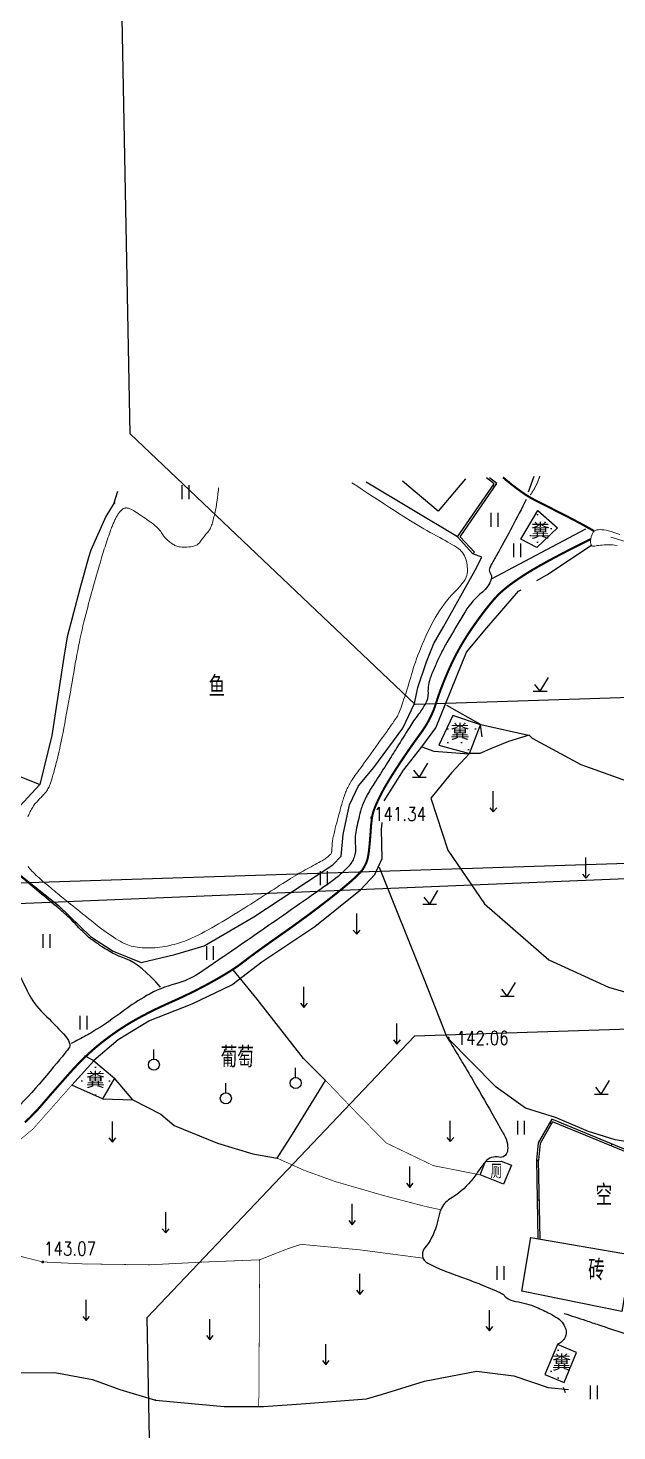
# Model space of a CAD drawing. Extents: x 529262 to 576451, y 2694391 to 2717535.
# Drawn here: x 566432.1 to 566474.7, y 2709356.2 to 2709457.8 of the extents above; entities that cross this region are included whole.
import ezdxf
from ezdxf.enums import TextEntityAlignment as Align
from ezdxf.xclip import XClip

# ---------------------------------------------------------------- set-up
doc = ezdxf.new("R2010")
doc.units = 0
doc.header["$XCLIPFRAME"] = 0
for name, color, linetype in [('DGX', 8, 'Continuous'), ('DLDW', 8, 'Continuous'), ('DMTZ', 8, 'Continuous'), ('GCD', 8, 'Continuous'), ('JMD', 8, 'Continuous'), ('PP-COM', 7, 'Continuous'), ('RD-中线', 40, 'Continuous'), ('RD-红线', 7, 'Continuous'), ('ZBTZ', 8, 'Continuous'), ('ZJ', 7, 'Continuous'), ('污水管径标注_W10-', 202, 'Continuous')]:
    doc.layers.add(name, color=color, linetype=linetype)
doc.layers.add('SXSS', color=5, linetype='Continuous', lineweight=0)
doc.styles.add('HZ', font='rs.shx', dxfattribs={"width": 0.8, "bigfont": 'hztxt.shx'})
doc.styles.add('宋体', font='', dxfattribs={"width": 0.75})
doc.styles.get('宋体').set_extended_font_data('SimSun')
doc.linetypes.add('10421', pattern='A,2,[150,AAA.SHX,S=0.5,R=0,X=0,Y=0.5],1e-11', length=2)
doc.linetypes.add('10422', pattern='A,0.75,[150,AAA.SHX,S=0.5,R=0,X=0,Y=0.5],1.5,[177,AAA.SHX,S=1,R=0,X=0,Y=0.4],0.75', length=3)
doc.linetypes.add('1161', pattern='A,0,[149,AAA.SHX,S=0.15,R=0,X=0,Y=0],-1.6', length=1.6)
pattern_1 = [(0, (114.99765, 2.56804), (0.5, 0.5), [0, -1]), (0, (115.49765, 3.06804), (0.5, 0.5), [0, -1])]

# ---------------------------------------------------------------- blocks, each defined once
blk = doc.blocks.new('A$C19FD0107')
at = {"layer": 'RD-中线', "color": 8, "linetype": 'Continuous'}
blk.add_lwpolyline([(-3086.58, 14893.65), (-3108.23, 14899.63, 0.000046), (-3108.32, 14899.66), (-3236.52, 14935.1, 0.007364), (-3240.8, 14936.21), (-3481.53, 14995.18, 0.065736), (-3741.79, 15023.65), (-4056.29, 15016.62, -0.003768), (-4058.1, 15016.6), (-4121.61, 15016.13, 0.002785), (-4122.95, 15016.12), (-4376.62, 15011.45), (-4572.92, 15005.07)], format="xyb", dxfattribs=at)
at = {"layer": 'RD-中线', "color": 8, "linetype": 'Continuous', "flags": 128}
for points in [[(-4490.73, 14139.44, 0), (-4490.29, 14139.42)], [(-3818.25, 14086.17, 0), (-3817.74, 14086.17)]]:
    blk.add_lwpolyline(points, format="xyb", dxfattribs=at)
at = {"layer": 'RD-红线', "color": 8, "linetype": 'Continuous', "flags": 128}
for points in [[(-4558.49, 15037.82), (-4562.29, 15234.74)], [(-4139.4, 15027.82), (-4139.83, 15027.81), (-4344.8, 15024.04), (-4408.5, 15022.42), (-4537.85, 15018.22)], [(-4408.71, 14998.4), (-4537.91, 14994.2)], [(-4554.55, 14833.18), (-4557.26, 14973.83)]]:
    blk.add_lwpolyline(points, dxfattribs=at)
at = {"layer": 'RD-红线', "color": 8}
for points in [[(-4558.49, 15037.82), (-4537.85, 15018.22, 0.418084)], [(-4537.91, 14994.2), (-4557.26, 14973.83, 0.410353)]]:
    blk.add_lwpolyline(points, format="xyb", dxfattribs=at)
blk = doc.blocks.new('gc123')
at = {"color": 8}
for p, q in [((-1, 0), (1, 0)), ((0, 0), (-0.8, 1)), ((0, 0), (1.2, 2))]:
    blk.add_line(p, q, dxfattribs=at)
blk = doc.blocks.new('gc121')
at = {"color": 8}
for p, q in [((-0.5, -1), (-0.5, 1)), ((0.5, -1), (0.5, 1))]:
    blk.add_line(p, q, dxfattribs=at)
blk = doc.blocks.new('gc120')
at = {"color": 8}
for p, q in [((0, 0), (0, 3)), ((-0.5, 0.6), (0, 0)), ((0, 0), (0.5, 0.6))]:
    blk.add_line(p, q, dxfattribs=at)
blk = doc.blocks.new('gc125')
at = {"color": 8}
blk.add_line((0, 0.8), (0, 2.2), dxfattribs=at)
blk.add_circle((0, 0), 0.8, dxfattribs=at)
blk = doc.blocks.new('GC0000')
at = {"linetype": 'Continuous'}
blk.add_point((0, 0), dxfattribs=at)
blk = doc.blocks.new('gc086')
at = {"color": 8}
for p, q in [((0, 0), (7, 0)), ((7, 0), (6.18, 0.57)), ((7, 0), (6.18, -0.57))]:
    blk.add_line(p, q, dxfattribs=at)
blk = doc.blocks.new('GC200')
at = {"linetype": 'Continuous', "const_width": 0.2, "flags": 128}
blk.add_lwpolyline([(-0.1, 0, 1), (0.1, 0, 1)], format="xyb", close=True, dxfattribs=at)

msp = doc.modelspace()

# ---------------------------------------------------------------- hatches: boundary and pattern name
at = {"layer": 'DLDW', "linetype": 'Continuous'}
h = msp.add_hatch(dxfattribs=at)
h.set_pattern_fill('1061', color=252, scale=0.5, style=0)
h.set_pattern_definition(pattern_1)
h.paths.add_polyline_path([(566469.027, 2709422.874), (566470.44, 2709421.615), (566468.948, 2709420.195), (566467.791, 2709420.796)])
h = msp.add_hatch(dxfattribs=at)
h.set_pattern_fill('1061', color=252, scale=0.5, style=0)
h.set_pattern_definition(pattern_1)
h.paths.add_polyline_path([(566461.848, 2709405.89), (566464.067, 2709405.272), (566464.873, 2709407.343), (566462.874, 2709408.039)])
h = msp.add_hatch(dxfattribs=at)
h.set_pattern_fill('1061', color=252, scale=0.5, style=0)
h.set_pattern_definition(pattern_1)
h.paths.add_polyline_path([(566435.269, 2709381.262), (566436.88, 2709383.024), (566438.357, 2709381.781), (566437.502, 2709380.268)])
h = msp.add_hatch(dxfattribs=at)
h.set_pattern_fill('1061', color=252, scale=0.5, style=0)
h.set_pattern_definition(pattern_1)
h.paths.add_polyline_path([(566471.831, 2709361.916), (566470.438, 2709362.49), (566469.537, 2709360.311), (566470.929, 2709359.735)])

# ---------------------------------------------------------------- linework, layer by layer
at = {"layer": 'DGX', "color": 252, "linetype": 'Continuous', "const_width": 0.075, "elevation": 142}
msp.add_lwpolyline([(566468.477, 2709423.982), (566468.766, 2709424.433), (566468.995, 2709424.89), (566469.164, 2709425.353), (566469.167, 2709425.366)], dxfattribs=at)
at = {"layer": 'DGX', "color": 252, "linetype": 'Continuous', "const_width": 0.075, "flags": 128}
msp.add_lwpolyline([(566438.356, 2709423.47), (566438.373, 2709423.454), (566438.386, 2709423.44), (566438.395, 2709423.429), (566438.4, 2709423.42), (566438.402, 2709423.414), (566438.399, 2709423.41), (566438.393, 2709423.409), (566438.383, 2709423.411)], dxfattribs=at)
at = {"layer": 'DLDW', "color": 252, "linetype": 'Continuous', "flags": 128}
for points, elevation in [([(566469.027, 2709422.874), (566470.44, 2709421.615), (566468.948, 2709420.195), (566467.791, 2709420.796)], 141.719), ([(566461.848, 2709405.89), (566464.067, 2709405.272), (566464.873, 2709407.343), (566462.874, 2709408.039)], 141.773), ([(566435.269, 2709381.262), (566436.88, 2709383.024), (566438.357, 2709381.781), (566437.502, 2709380.268)], 142.664), ([(566466.545, 2709374.097), (566464.852, 2709374.77), (566465.228, 2709375.727), (566466.375, 2709375.753), (566467.109, 2709375.461)], 142.265), ([(566471.831, 2709361.916), (566470.438, 2709362.49), (566469.537, 2709360.311), (566470.929, 2709359.735)], 143.05)]:
    msp.add_lwpolyline(points, close=True, dxfattribs=dict(at, elevation=elevation))
at = {"layer": 'DMTZ', "linetype": '10422', "elevation": -854.019, "flags": 128}
msp.add_lwpolyline([(566463.197, 2709420.961), (566456.587, 2709424.91)], dxfattribs=at)
at = {"layer": 'DMTZ', "linetype": '10421', "flags": 128}
for points in [[(566438.344, 2709423.436), (566437.748, 2709422.439), (566436.651, 2709419.996), (566436.478, 2709419.466), (566435.856, 2709417.188), (566434.936, 2709413.72), (566434.694, 2709412.247), (566433.835, 2709406.578), (566432.958, 2709403.024), (566431.227, 2709401.142), (566430.999, 2709399.672), (566430.867, 2709397.033)], [(566472.463, 2709421.526), (566465.642, 2709417.894)], [(566422.787, 2709413.745), (566422.846, 2709413.337), (566422.924, 2709412.896), (566423.019, 2709412.422), (566423.132, 2709411.915), (566423.263, 2709411.376), (566423.411, 2709410.804), (566423.577, 2709410.199), (566423.76, 2709409.561), (566423.943, 2709408.943), (566424.105, 2709408.398), (566424.247, 2709407.925), (566424.369, 2709407.524), (566424.471, 2709407.196), (566424.553, 2709406.941), (566424.615, 2709406.758), (566424.657, 2709406.647), (566424.694, 2709406.575), (566424.739, 2709406.507), (566424.793, 2709406.444), (566424.856, 2709406.385), (566424.928, 2709406.33), (566425.009, 2709406.28), (566425.099, 2709406.234), (566425.198, 2709406.192), (566425.409, 2709406.108), (566425.838, 2709405.935), (566426.483, 2709405.673), (566427.344, 2709405.322), (566428.423, 2709404.881), (566429.718, 2709404.351), (566431.229, 2709403.732), (566432.958, 2709403.024)], [(566441.701, 2709388.363), (566441.349, 2709388.749), (566441.008, 2709389.098), (566440.678, 2709389.409), (566440.36, 2709389.682), (566440.052, 2709389.919), (566439.756, 2709390.118), (566439.471, 2709390.279), (566439.197, 2709390.403), (566438.936, 2709390.508), (566438.687, 2709390.615), (566438.452, 2709390.723), (566438.23, 2709390.832), (566438.021, 2709390.942), (566437.825, 2709391.053), (566437.643, 2709391.165), (566437.473, 2709391.279), (566437.317, 2709391.388), (566437.175, 2709391.488), (566437.046, 2709391.578), (566436.93, 2709391.659), (566436.829, 2709391.731), (566436.74, 2709391.793), (566436.665, 2709391.846), (566436.604, 2709391.89), (566436.544, 2709391.936), (566436.472, 2709391.997), (566436.388, 2709392.072), (566436.293, 2709392.162), (566436.186, 2709392.266), (566436.067, 2709392.385), (566435.937, 2709392.519), (566435.794, 2709392.667), (566435.649, 2709392.819), (566435.509, 2709392.963), (566435.375, 2709393.099), (566435.246, 2709393.227), (566435.122, 2709393.348), (566435.003, 2709393.461), (566434.89, 2709393.566), (566434.782, 2709393.663), (566434.672, 2709393.76), (566434.553, 2709393.864), (566434.423, 2709393.976), (566434.284, 2709394.095), (566434.135, 2709394.221), (566433.977, 2709394.354), (566433.808, 2709394.495), (566433.63, 2709394.643), (566433.449, 2709394.794), (566433.27, 2709394.942), (566433.094, 2709395.089), (566432.922, 2709395.234), (566432.752, 2709395.377), (566432.585, 2709395.518), (566432.421, 2709395.657), (566432.26, 2709395.794), (566432.104, 2709395.926), (566431.957, 2709396.05), (566431.818, 2709396.165), (566431.688, 2709396.272), (566431.565, 2709396.371), (566431.451, 2709396.462), (566431.345, 2709396.544), (566431.248, 2709396.618), (566431.16, 2709396.68), (566431.083, 2709396.726), (566431.017, 2709396.755), (566430.962, 2709396.768), (566430.918, 2709396.764), (566430.885, 2709396.744), (566430.863, 2709396.708), (566430.852, 2709396.655), (566430.843, 2709396.584), (566430.826, 2709396.493), (566430.801, 2709396.381), (566430.768, 2709396.25), (566430.727, 2709396.098), (566430.678, 2709395.925), (566430.621, 2709395.733), (566430.557, 2709395.52), (566430.489, 2709395.297), (566430.423, 2709395.074), (566430.359, 2709394.852), (566430.296, 2709394.63), (566430.235, 2709394.408), (566430.176, 2709394.187), (566430.118, 2709393.966), (566430.063, 2709393.745), (566430.015, 2709393.528), (566429.983, 2709393.318), (566429.966, 2709393.115), (566429.963, 2709392.919), (566429.976, 2709392.73), (566430.004, 2709392.548), (566430.046, 2709392.372), (566430.104, 2709392.204), (566430.176, 2709392.027), (566430.263, 2709391.824), (566430.364, 2709391.595), (566430.479, 2709391.342), (566430.608, 2709391.062), (566430.752, 2709390.758), (566430.91, 2709390.428), (566431.082, 2709390.072), (566431.255, 2709389.716), (566431.417, 2709389.385), (566431.567, 2709389.078), (566431.705, 2709388.795), (566431.831, 2709388.537), (566431.945, 2709388.303), (566432.047, 2709388.094), (566432.137, 2709387.91), (566432.229, 2709387.736), (566432.334, 2709387.559), (566432.452, 2709387.38), (566432.585, 2709387.198), (566432.731, 2709387.013), (566432.89, 2709386.825), (566433.064, 2709386.634), (566433.251, 2709386.441), (566433.442, 2709386.247), (566433.63, 2709386.057), (566433.814, 2709385.869), (566433.995, 2709385.684), (566434.171, 2709385.501), (566434.343, 2709385.322), (566434.511, 2709385.145), (566434.676, 2709384.971), (566434.824, 2709384.803), (566434.943, 2709384.646), (566435.033, 2709384.498), (566435.093, 2709384.361), (566435.125, 2709384.234), (566435.127, 2709384.117), (566435.101, 2709384.01), (566435.045, 2709383.913), (566434.962, 2709383.807), (566434.856, 2709383.674), (566434.725, 2709383.511), (566434.571, 2709383.321), (566434.392, 2709383.102), (566434.19, 2709382.856), (566433.963, 2709382.581), (566433.712, 2709382.278), (566433.448, 2709381.962), (566433.183, 2709381.652), (566432.917, 2709381.345), (566432.648, 2709381.042), (566432.379, 2709380.744), (566432.107, 2709380.45), (566431.835, 2709380.16), (566431.56, 2709379.875), (566431.265, 2709379.578), (566430.93, 2709379.256), (566430.554, 2709378.907), (566430.138, 2709378.533), (566429.682, 2709378.133), (566429.187, 2709377.706), (566428.65, 2709377.254), (566428.074, 2709376.776), (566427.47, 2709376.287), (566426.849, 2709375.803), (566426.213, 2709375.325), (566425.561, 2709374.851), (566424.893, 2709374.383), (566424.209, 2709373.92), (566423.509, 2709373.462), (566422.793, 2709373.009)], [(566430.766, 2709360.433), (566434.048, 2709360.456), (566436.782, 2709359.96), (566438.75, 2709359.227), (566441.348, 2709358.459), (566446.307, 2709357.997), (566449.151, 2709357.999), (566452.221, 2709358.218), (566456.603, 2709358.555), (566457.762, 2709358.886), (566460.81, 2709359.824), (566464.579, 2709360.57), (566467.277, 2709360.214), (566469.761, 2709359.372), (566471.247, 2709359.239)]]:
    msp.add_lwpolyline(points, dxfattribs=at)
msp.add_lwpolyline([(566468.186, 2709423.677, -0.004001), (566467.153, 2709421.686, -0.0044467), (566466.194, 2709419.911, -0.0030682), (566465.714, 2709419.055, 0.0086665), (566465.548, 2709418.75, 0.2784119), (566465.572, 2709418.355, -0.2310665), (566465.642, 2709417.894, -0.1477374), (566465.011, 2709416.968, 0.0859424), (566463.76, 2709415.539, 0.0057513), (566462.438, 2709413.315, 0.0159067), (566461.995, 2709412.491, 0.0117299), (566461.625, 2709411.701, 0.0108292), (566461.263, 2709410.828, 0.1030627), (566461.069, 2709409.662, -0.1447636), (566460.86, 2709408.838, -0.0282827), (566460.36, 2709408.094, 0.0224722), (566459.72, 2709407.166, 0.0006251), (566458.816, 2709405.714, -0.0008323), (566458.136, 2709404.624, -0.0031775), (566457.313, 2709403.328, 0.0046421), (566456.752, 2709402.44, 0.0294748), (566456.593, 2709402.144, 0.0137998), (566456.309, 2709401.488, 0.0328904), (566456.181, 2709401.094, 0.0096052), (566455.859, 2709399.717, 0.0830071), (566455.808, 2709398.586, -0.1162499), (566455.718, 2709397.778, -0.1017425), (566455.293, 2709397.076, -0.0512166), (566454.077, 2709396.008, -0.0015752), (566452.598, 2709394.963, -0.0010333), (566450.337, 2709393.382, -0.0015261), (566446.023, 2709390.4, -0.0042686), (566444.469, 2709389.352, -0.0826898), (566442.796, 2709388.606, 0.0665357), (566440.693, 2709387.747, 0.0305931), (566439.053, 2709386.669, -0.0215747), (566436.757, 2709385.099, -0.0171418), (566436.326, 2709384.851, -0.0069385), (566435.235, 2709384.291)], format="xyb", dxfattribs=at)
at = {"layer": 'DMTZ', "linetype": '10421', "elevation": 142.492}
for points in [[(566468.945, 2709417.795), (566469.666, 2709418.217), (566472.909, 2709420.351)], [(566457.891, 2709401.845), (566457.891, 2709401.845), (566459.296, 2709404.059), (566460.625, 2709405.752), (566461.624, 2709407.125), (566463.864, 2709412.621), (566465.332, 2709414.37), (566467.633, 2709417.029), (566467.805, 2709417.129)], [(566436.88, 2709383.074), (566438.628, 2709384.565), (566440.846, 2709385.917), (566443.996, 2709387.158), (566446.862, 2709388.534), (566449.032, 2709390.194), (566452.884, 2709392.746), (566456.184, 2709395.4), (566457.229, 2709396.517), (566457.745, 2709397.68), (566457.693, 2709399.778), (566457.741, 2709400.283)]]:
    msp.add_lwpolyline(points, dxfattribs=at)
at = {"layer": 'DMTZ', "linetype": '10422', "flags": 128}
msp.add_lwpolyline([(566430.867, 2709397.033), (566434.316, 2709394.269), (566436.619, 2709392.029), (566438.27, 2709390.975), (566440.309, 2709390.136), (566442.742, 2709390.732), (566444.869, 2709391.355), (566448.447, 2709393.461), (566454.172, 2709397.225), (566454.78, 2709397.837), (566454.937, 2709399.423), (566455.373, 2709401.572), (566456.04, 2709402.929), (566457.156, 2709404.256), (566459.253, 2709407.122), (566460.088, 2709408.905), (566460.323, 2709410.059), (566460.958, 2709411.918), (566461.493, 2709413.251), (566462.179, 2709414.441), (566464.487, 2709418.553), (566464.965, 2709419.482), (566464.323, 2709419.744)], dxfattribs=at)
msp.add_lwpolyline([(566470.924, 2709364.739, -0.0008306), (566472.495, 2709364.225, -0.001379), (566473.439, 2709363.911, -0.0000683), (566475.256, 2709363.301, -0.0026668), (566475.302, 2709363.285, -0.0164105), (566475.365, 2709363.261, 0.0027762), (566475.729, 2709363.109, 0.0321217), (566476.802, 2709362.748, 0.0273848), (566478.102, 2709362.476)], format="xyb", dxfattribs=at)
at = {"layer": 'JMD', "linetype": 'Continuous'}
for p, q in [((566465.881, 2709424.572), (566465.757, 2709424.658)), ((566464.433, 2709419.846), (566464.323, 2709419.744)), ((566469.886, 2709378.561), (566470.015, 2709378.486)), ((566474.385, 2709377.007), (566474.328, 2709376.869)), ((566468.931, 2709375.843), (566469.081, 2709375.83)), ((566468.981, 2709372.973), (566469.131, 2709372.975))]:
    msp.add_line(p, q, dxfattribs=at)
at = {"layer": 'JMD', "linetype": 'Continuous', "flags": 128}
for points in [[(566463.791, 2709425.171), (566461.796, 2709422.816), (566459.213, 2709425.005)], [(566469.182, 2709370.12), (566469.081, 2709375.83)]]:
    msp.add_lwpolyline(points, dxfattribs=at)
for points, elevation in [([(566464.323, 2709419.744), (566463.197, 2709420.961), (566465.851, 2709424.793), (566465.299, 2709425.226)], -854.019), ([(566492.333, 2709373.063), (566492.58, 2709374.285), (566478.176, 2709376.061), (566475.311, 2709376.463), (566470.092, 2709378.619), (566469.186, 2709377.049), (566469.081, 2709375.83)], 144.081)]:
    msp.add_lwpolyline(points, dxfattribs=dict(at, elevation=elevation))
at = {"layer": 'JMD', "flags": 128}
for points, elevation in [([(566464.433, 2709419.846), (566463.389, 2709420.974), (566466.055, 2709424.824), (566465.532, 2709425.234)], -854.019), ([(566492.48, 2709373.033), (566492.759, 2709374.414), (566478.195, 2709376.21), (566475.35, 2709376.609), (566470.028, 2709378.808), (566469.04, 2709377.095), (566468.931, 2709375.843)], 144.081)]:
    msp.add_lwpolyline(points, dxfattribs=dict(at, elevation=elevation))
msp.add_lwpolyline([(566468.931, 2709375.843), (566469.031, 2709370.146)], dxfattribs=at)
at = {"layer": 'JMD', "linetype": 'Continuous', "flags": 128}
msp.add_lwpolyline([(566475.114, 2709364.887), (566467.859, 2709366.359), (566468.518, 2709370.233), (566475.813, 2709368.991)], close=True, dxfattribs=at)
at = {"layer": 'SXSS', "color": 8, "linetype": 'Continuous', "const_width": 0.15, "flags": 128}
for points in [[(566473.087, 2709421.385), (566472.861, 2709421.515), (566472.625, 2709421.648), (566472.378, 2709421.785), (566472.121, 2709421.925), (566471.852, 2709422.069), (566471.573, 2709422.216), (566471.283, 2709422.367), (566470.982, 2709422.521), (566470.679, 2709422.676), (566470.382, 2709422.827), (566470.091, 2709422.975), (566469.806, 2709423.12), (566469.528, 2709423.261), (566469.256, 2709423.399), (566468.99, 2709423.535), (566468.73, 2709423.666), (566468.462, 2709423.813), (566468.169, 2709423.993), (566467.853, 2709424.207), (566467.513, 2709424.454), (566467.148, 2709424.734), (566466.76, 2709425.048), (566466.497, 2709425.269)], [(566472.839, 2709420.79), (566472.096, 2709420.422), (566471.403, 2709420.072), (566470.76, 2709419.741), (566470.168, 2709419.429), (566469.626, 2709419.136), (566469.135, 2709418.861), (566468.694, 2709418.606), (566468.303, 2709418.369), (566467.949, 2709418.145), (566467.62, 2709417.927), (566467.315, 2709417.717), (566467.035, 2709417.513), (566466.779, 2709417.316), (566466.547, 2709417.126), (566466.339, 2709416.943), (566466.156, 2709416.767), (566465.979, 2709416.581), (566465.791, 2709416.37), (566465.59, 2709416.134), (566465.378, 2709415.872), (566465.154, 2709415.584), (566464.918, 2709415.272), (566464.671, 2709414.933), (566464.411, 2709414.57), (566464.152, 2709414.194), (566463.905, 2709413.819), (566463.671, 2709413.445), (566463.448, 2709413.071), (566463.239, 2709412.699), (566463.041, 2709412.327), (566462.856, 2709411.956), (566462.683, 2709411.586), (566462.521, 2709411.222), (566462.369, 2709410.867), (566462.226, 2709410.521), (566462.093, 2709410.185), (566461.97, 2709409.859), (566461.856, 2709409.543), (566461.752, 2709409.236), (566461.657, 2709408.939), (566461.56, 2709408.648), (566461.45, 2709408.36), (566461.327, 2709408.076), (566461.19, 2709407.795), (566461.04, 2709407.517), (566460.876, 2709407.242), (566460.699, 2709406.971), (566460.509, 2709406.703), (566460.311, 2709406.432), (566460.11, 2709406.154), (566459.907, 2709405.867), (566459.701, 2709405.572), (566459.493, 2709405.269), (566459.283, 2709404.958), (566459.07, 2709404.639), (566458.855, 2709404.312), (566458.646, 2709403.99), (566458.452, 2709403.684), (566458.274, 2709403.397), (566458.111, 2709403.126), (566457.963, 2709402.873), (566457.83, 2709402.638), (566457.712, 2709402.419), (566457.609, 2709402.218), (566457.519, 2709402.032), (566457.436, 2709401.857), (566457.361, 2709401.692), (566457.293, 2709401.54), (566457.234, 2709401.398), (566457.183, 2709401.268), (566457.14, 2709401.149), (566457.105, 2709401.041), (566457.075, 2709400.931), (566457.046, 2709400.804), (566457.02, 2709400.662), (566456.996, 2709400.503), (566456.974, 2709400.328), (566456.954, 2709400.137), (566456.936, 2709399.93), (566456.92, 2709399.707), (566456.904, 2709399.479), (566456.888, 2709399.258), (566456.871, 2709399.042), (566456.852, 2709398.833), (566456.833, 2709398.63), (566456.813, 2709398.433), (566456.792, 2709398.243), (566456.769, 2709398.059), (566456.742, 2709397.881), (566456.706, 2709397.71), (566456.66, 2709397.546), (566456.605, 2709397.388), (566456.54, 2709397.236), (566456.466, 2709397.092), (566456.383, 2709396.953), (566456.291, 2709396.822), (566456.173, 2709396.68), (566456.014, 2709396.513), (566455.814, 2709396.319), (566455.572, 2709396.098), (566455.289, 2709395.852), (566454.964, 2709395.58), (566454.598, 2709395.281), (566454.19, 2709394.956), (566453.758, 2709394.617), (566453.316, 2709394.276), (566452.865, 2709393.934), (566452.406, 2709393.59), (566451.937, 2709393.245), (566451.459, 2709392.898), (566450.972, 2709392.549), (566450.476, 2709392.199), (566449.995, 2709391.861), (566449.553, 2709391.547), (566449.15, 2709391.259), (566448.786, 2709390.997), (566448.46, 2709390.76), (566448.174, 2709390.547), (566447.926, 2709390.361), (566447.717, 2709390.199), (566447.517, 2709390.047), (566447.296, 2709389.888), (566447.054, 2709389.723), (566446.79, 2709389.552), (566446.505, 2709389.374), (566446.199, 2709389.189), (566445.872, 2709388.998), (566445.523, 2709388.801), (566445.162, 2709388.602), (566444.797, 2709388.406), (566444.427, 2709388.214), (566444.054, 2709388.025), (566443.676, 2709387.84), (566443.295, 2709387.658), (566442.909, 2709387.479), (566442.519, 2709387.304), (566442.133, 2709387.131), (566441.758, 2709386.958), (566441.395, 2709386.785), (566441.044, 2709386.613), (566440.704, 2709386.44), (566440.376, 2709386.268), (566440.059, 2709386.097), (566439.754, 2709385.925), (566439.455, 2709385.75), (566439.157, 2709385.567), (566438.861, 2709385.377), (566438.565, 2709385.179), (566438.27, 2709384.974), (566437.976, 2709384.761), (566437.684, 2709384.541), (566437.392, 2709384.313), (566437.101, 2709384.075), (566436.811, 2709383.827), (566436.521, 2709383.566), (566436.232, 2709383.295), (566435.943, 2709383.012), (566435.655, 2709382.718), (566435.368, 2709382.412), (566435.081, 2709382.095), (566434.799, 2709381.776), (566434.524, 2709381.466), (566434.257, 2709381.163), (566433.998, 2709380.868), (566433.747, 2709380.581), (566433.504, 2709380.302), (566433.269, 2709380.03), (566433.042, 2709379.767), (566432.802, 2709379.497), (566432.528, 2709379.207), (566432.22, 2709378.896), (566431.878, 2709378.565)]]:
    msp.add_lwpolyline(points, dxfattribs=at)
at = {"layer": 'SXSS', "color": 8, "linetype": 'Continuous', "flags": 128}
for points in [[(566445.908, 2709424.523), (566445.89, 2709424.358), (566445.855, 2709424.045), (566445.82, 2709423.761), (566445.786, 2709423.505), (566445.753, 2709423.278), (566445.721, 2709423.079), (566445.69, 2709422.908), (566445.66, 2709422.766), (566445.63, 2709422.641), (566445.601, 2709422.52), (566445.572, 2709422.403), (566445.543, 2709422.291), (566445.515, 2709422.184), (566445.487, 2709422.081), (566445.46, 2709421.983), (566445.433, 2709421.89), (566445.403, 2709421.799), (566445.369, 2709421.711), (566445.33, 2709421.625), (566445.285, 2709421.541), (566445.236, 2709421.459), (566445.181, 2709421.38), (566445.122, 2709421.302), (566445.057, 2709421.226), (566444.991, 2709421.151), (566444.926, 2709421.075), (566444.863, 2709420.998), (566444.802, 2709420.92), (566444.742, 2709420.841), (566444.683, 2709420.761), (566444.626, 2709420.68), (566444.571, 2709420.598), (566444.511, 2709420.52), (566444.438, 2709420.451), (566444.354, 2709420.391), (566444.257, 2709420.341), (566444.149, 2709420.3), (566444.028, 2709420.268), (566443.896, 2709420.245), (566443.752, 2709420.231), (566443.606, 2709420.224), (566443.472, 2709420.221), (566443.348, 2709420.222), (566443.234, 2709420.226), (566443.131, 2709420.235), (566443.038, 2709420.247), (566442.956, 2709420.263), (566442.885, 2709420.283), (566442.818, 2709420.308), (566442.748, 2709420.339), (566442.677, 2709420.377), (566442.604, 2709420.42), (566442.529, 2709420.469), (566442.452, 2709420.524), (566442.372, 2709420.585), (566442.291, 2709420.652), (566442.211, 2709420.723), (566442.135, 2709420.795), (566442.064, 2709420.869), (566441.997, 2709420.944), (566441.935, 2709421.021), (566441.877, 2709421.099), (566441.823, 2709421.178), (566441.774, 2709421.259), (566441.722, 2709421.341), (566441.66, 2709421.424), (566441.589, 2709421.509), (566441.508, 2709421.594), (566441.417, 2709421.681), (566441.317, 2709421.769), (566441.207, 2709421.859), (566441.087, 2709421.949), (566440.962, 2709422.04), (566440.837, 2709422.13), (566440.711, 2709422.219), (566440.585, 2709422.307), (566440.458, 2709422.395), (566440.33, 2709422.481), (566440.202, 2709422.567), (566440.074, 2709422.652), (566439.95, 2709422.732), (566439.836, 2709422.803), (566439.733, 2709422.865), (566439.64, 2709422.917), (566439.558, 2709422.961), (566439.485, 2709422.994), (566439.423, 2709423.019), (566439.372, 2709423.035), (566439.326, 2709423.044), (566439.281, 2709423.05), (566439.239, 2709423.053), (566439.197, 2709423.052), (566439.158, 2709423.049), (566439.12, 2709423.042), (566439.083, 2709423.033), (566439.048, 2709423.02), (566439.014, 2709423.003), (566438.978, 2709422.982), (566438.943, 2709422.958), (566438.906, 2709422.929), (566438.869, 2709422.895), (566438.831, 2709422.858), (566438.793, 2709422.817), (566438.754, 2709422.771), (566438.715, 2709422.722), (566438.677, 2709422.671), (566438.639, 2709422.618), (566438.603, 2709422.563), (566438.567, 2709422.506), (566438.532, 2709422.447), (566438.498, 2709422.385), (566438.465, 2709422.322), (566438.432, 2709422.257), (566438.401, 2709422.192), (566438.369, 2709422.127), (566438.339, 2709422.061), (566438.309, 2709421.995), (566438.28, 2709421.929), (566438.252, 2709421.863), (566438.224, 2709421.796), (566438.195, 2709421.723), (566438.162, 2709421.639), (566438.126, 2709421.543), (566438.087, 2709421.435), (566438.044, 2709421.316), (566437.998, 2709421.186), (566437.948, 2709421.043), (566437.895, 2709420.89), (566437.841, 2709420.73), (566437.787, 2709420.57), (566437.734, 2709420.41), (566437.682, 2709420.25), (566437.63, 2709420.089), (566437.579, 2709419.928), (566437.529, 2709419.767), (566437.479, 2709419.606), (566437.429, 2709419.439), (566437.375, 2709419.26), (566437.319, 2709419.068), (566437.26, 2709418.865), (566437.198, 2709418.65), (566437.133, 2709418.422), (566437.065, 2709418.183), (566436.994, 2709417.932), (566436.922, 2709417.675), (566436.851, 2709417.417), (566436.779, 2709417.16), (566436.708, 2709416.902), (566436.637, 2709416.645), (566436.567, 2709416.387), (566436.496, 2709416.129), (566436.427, 2709415.872), (566436.357, 2709415.611), (566436.288, 2709415.346), (566436.22, 2709415.077), (566436.153, 2709414.802), (566436.086, 2709414.523), (566436.02, 2709414.239), (566435.955, 2709413.95), (566435.89, 2709413.657), (566435.826, 2709413.358), (566435.763, 2709413.055), (566435.702, 2709412.746), (566435.642, 2709412.433), (566435.583, 2709412.115), (566435.526, 2709411.791), (566435.47, 2709411.462), (566435.415, 2709411.129), (566435.359, 2709410.789), (566435.301, 2709410.441), (566435.241, 2709410.085), (566435.178, 2709409.721), (566435.113, 2709409.349), (566435.045, 2709408.969), (566434.975, 2709408.582), (566434.903, 2709408.186), (566434.831, 2709407.8), (566434.763, 2709407.44), (566434.7, 2709407.107), (566434.641, 2709406.8), (566434.586, 2709406.52), (566434.535, 2709406.266), (566434.488, 2709406.04), (566434.445, 2709405.839), (566434.403, 2709405.649), (566434.358, 2709405.452), (566434.31, 2709405.249), (566434.259, 2709405.04), (566434.206, 2709404.823), (566434.149, 2709404.601), (566434.09, 2709404.372), (566434.028, 2709404.137), (566433.966, 2709403.908), (566433.908, 2709403.7), (566433.853, 2709403.512), (566433.802, 2709403.344), (566433.754, 2709403.196), (566433.709, 2709403.069), (566433.668, 2709402.962), (566433.63, 2709402.875), (566433.592, 2709402.799), (566433.551, 2709402.724), (566433.507, 2709402.65), (566433.459, 2709402.578), (566433.408, 2709402.507), (566433.355, 2709402.437), (566433.298, 2709402.368), (566433.237, 2709402.301), (566433.176, 2709402.234), (566433.113, 2709402.167), (566433.051, 2709402.1), (566432.988, 2709402.033), (566432.925, 2709401.965), (566432.861, 2709401.898), (566432.798, 2709401.831), (566432.733, 2709401.763), (566432.671, 2709401.695), (566432.61, 2709401.625), (566432.553, 2709401.552), (566432.498, 2709401.478), (566432.446, 2709401.402), (566432.397, 2709401.324), (566432.351, 2709401.244), (566432.307, 2709401.162), (566432.266, 2709401.08), (566432.227, 2709400.999), (566432.191, 2709400.919), (566432.158, 2709400.841), (566432.128, 2709400.765), (566432.1, 2709400.689)], [(566432.106, 2709397.093), (566432.163, 2709397.018), (566432.228, 2709396.938), (566432.301, 2709396.854), (566432.382, 2709396.766), (566432.471, 2709396.674), (566432.567, 2709396.578), (566432.672, 2709396.478), (566432.783, 2709396.373), (566432.903, 2709396.265), (566433.03, 2709396.152), (566433.165, 2709396.035), (566433.308, 2709395.915), (566433.458, 2709395.79), (566433.608, 2709395.666), (566433.751, 2709395.548), (566433.886, 2709395.438), (566434.013, 2709395.333), (566434.132, 2709395.235), (566434.244, 2709395.144), (566434.347, 2709395.059), (566434.443, 2709394.98), (566434.541, 2709394.901), (566434.65, 2709394.812), (566434.769, 2709394.715), (566434.899, 2709394.609), (566435.04, 2709394.495), (566435.192, 2709394.371), (566435.355, 2709394.239), (566435.529, 2709394.098), (566435.706, 2709393.955), (566435.878, 2709393.816), (566436.046, 2709393.68), (566436.208, 2709393.549), (566436.366, 2709393.421), (566436.52, 2709393.298), (566436.668, 2709393.178), (566436.812, 2709393.063), (566436.957, 2709392.948), (566437.106, 2709392.832), (566437.261, 2709392.714), (566437.421, 2709392.595), (566437.587, 2709392.474), (566437.758, 2709392.352), (566437.934, 2709392.228), (566438.116, 2709392.103), (566438.296, 2709391.982), (566438.468, 2709391.871), (566438.631, 2709391.77), (566438.787, 2709391.68), (566438.933, 2709391.599), (566439.072, 2709391.529), (566439.202, 2709391.47), (566439.324, 2709391.42), (566439.446, 2709391.378), (566439.577, 2709391.34), (566439.718, 2709391.307), (566439.867, 2709391.278), (566440.025, 2709391.253), (566440.192, 2709391.233), (566440.368, 2709391.217), (566440.553, 2709391.205), (566440.742, 2709391.199), (566440.929, 2709391.198), (566441.115, 2709391.202), (566441.299, 2709391.212), (566441.481, 2709391.227), (566441.662, 2709391.247), (566441.841, 2709391.273), (566442.018, 2709391.305), (566442.193, 2709391.34), (566442.363, 2709391.377), (566442.53, 2709391.416), (566442.693, 2709391.457), (566442.851, 2709391.5), (566443.006, 2709391.545), (566443.157, 2709391.593), (566443.303, 2709391.642), (566443.455, 2709391.697), (566443.62, 2709391.763), (566443.8, 2709391.84), (566443.993, 2709391.927), (566444.2, 2709392.025), (566444.421, 2709392.134), (566444.656, 2709392.253), (566444.904, 2709392.383), (566445.159, 2709392.519), (566445.411, 2709392.656), (566445.661, 2709392.796), (566445.908, 2709392.937), (566446.154, 2709393.079), (566446.396, 2709393.223), (566446.637, 2709393.369), (566446.875, 2709393.517), (566447.111, 2709393.664), (566447.343, 2709393.81), (566447.572, 2709393.955), (566447.797, 2709394.097), (566448.019, 2709394.238), (566448.237, 2709394.378), (566448.453, 2709394.516), (566448.664, 2709394.652), (566448.874, 2709394.788), (566449.085, 2709394.923), (566449.295, 2709395.059), (566449.505, 2709395.194), (566449.716, 2709395.329), (566449.926, 2709395.464), (566450.137, 2709395.598), (566450.348, 2709395.733), (566450.554, 2709395.864), (566450.752, 2709395.989), (566450.94, 2709396.107), (566451.12, 2709396.219), (566451.291, 2709396.325), (566451.453, 2709396.424), (566451.607, 2709396.517), (566451.751, 2709396.603), (566451.891, 2709396.686), (566452.032, 2709396.767), (566452.174, 2709396.848), (566452.316, 2709396.927), (566452.459, 2709397.006), (566452.602, 2709397.083), (566452.746, 2709397.159), (566452.89, 2709397.234), (566453.03, 2709397.308), (566453.161, 2709397.378), (566453.281, 2709397.447), (566453.393, 2709397.512), (566453.495, 2709397.575), (566453.587, 2709397.636), (566453.669, 2709397.694), (566453.743, 2709397.749), (566453.807, 2709397.801), (566453.865, 2709397.849), (566453.915, 2709397.893), (566453.959, 2709397.933), (566453.995, 2709397.968), (566454.024, 2709398), (566454.046, 2709398.027), (566454.061, 2709398.05), (566454.071, 2709398.075), (566454.081, 2709398.107), (566454.089, 2709398.146), (566454.097, 2709398.193), (566454.103, 2709398.247), (566454.108, 2709398.308), (566454.112, 2709398.377), (566454.116, 2709398.453), (566454.119, 2709398.531), (566454.122, 2709398.607), (566454.127, 2709398.679), (566454.132, 2709398.748), (566454.138, 2709398.814), (566454.145, 2709398.877), (566454.152, 2709398.937), (566454.16, 2709398.994), (566454.172, 2709399.06), (566454.189, 2709399.144), (566454.211, 2709399.249), (566454.239, 2709399.372), (566454.272, 2709399.516), (566454.311, 2709399.678), (566454.356, 2709399.861), (566454.406, 2709400.062), (566454.458, 2709400.269), (566454.509, 2709400.468), (566454.558, 2709400.657), (566454.606, 2709400.837), (566454.653, 2709401.009), (566454.698, 2709401.171), (566454.742, 2709401.325), (566454.784, 2709401.47), (566454.823, 2709401.601), (566454.857, 2709401.715), (566454.886, 2709401.812), (566454.91, 2709401.891), (566454.928, 2709401.952), (566454.941, 2709401.996), (566454.949, 2709402.022), (566454.951, 2709402.031), (566454.953, 2709402.037), (566454.959, 2709402.053), (566454.969, 2709402.081), (566454.982, 2709402.119), (566454.999, 2709402.169), (566455.02, 2709402.23), (566455.045, 2709402.302), (566455.074, 2709402.385), (566455.106, 2709402.473), (566455.14, 2709402.561), (566455.177, 2709402.649), (566455.216, 2709402.737), (566455.258, 2709402.825), (566455.302, 2709402.913), (566455.349, 2709403.001), (566455.398, 2709403.088), (566455.452, 2709403.178), (566455.511, 2709403.274), (566455.575, 2709403.374), (566455.645, 2709403.48), (566455.721, 2709403.591), (566455.803, 2709403.707), (566455.89, 2709403.828), (566455.982, 2709403.955), (566456.083, 2709404.092), (566456.196, 2709404.245), (566456.319, 2709404.414), (566456.453, 2709404.599), (566456.599, 2709404.8), (566456.755, 2709405.017), (566456.923, 2709405.25), (566457.102, 2709405.499), (566457.282, 2709405.75), (566457.453, 2709405.99), (566457.616, 2709406.217), (566457.77, 2709406.433), (566457.916, 2709406.638), (566458.053, 2709406.83), (566458.181, 2709407.011), (566458.301, 2709407.18), (566458.411, 2709407.337), (566458.51, 2709407.479), (566458.599, 2709407.608), (566458.677, 2709407.722), (566458.745, 2709407.823), (566458.802, 2709407.91), (566458.849, 2709407.983), (566458.885, 2709408.042), (566458.919, 2709408.106), (566458.959, 2709408.194), (566459.005, 2709408.306), (566459.057, 2709408.441), (566459.116, 2709408.601), (566459.18, 2709408.785), (566459.25, 2709408.992), (566459.326, 2709409.224), (566459.404, 2709409.464), (566459.48, 2709409.7), (566459.552, 2709409.93), (566459.622, 2709410.155), (566459.689, 2709410.374), (566459.753, 2709410.588), (566459.815, 2709410.796), (566459.873, 2709410.999), (566459.934, 2709411.205), (566460.002, 2709411.421), (566460.077, 2709411.647), (566460.158, 2709411.883), (566460.247, 2709412.129), (566460.342, 2709412.386), (566460.444, 2709412.653), (566460.554, 2709412.93), (566460.668, 2709413.21), (566460.787, 2709413.488), (566460.91, 2709413.762), (566461.038, 2709414.034), (566461.169, 2709414.303), (566461.305, 2709414.569), (566461.445, 2709414.832), (566461.589, 2709415.092), (566461.739, 2709415.347), (566461.897, 2709415.597), (566462.063, 2709415.84), (566462.237, 2709416.078), (566462.418, 2709416.31), (566462.607, 2709416.536), (566462.805, 2709416.756), (566463.009, 2709416.97), (566463.206, 2709417.176), (566463.379, 2709417.37), (566463.527, 2709417.553), (566463.651, 2709417.725), (566463.751, 2709417.886), (566463.827, 2709418.036), (566463.878, 2709418.174), (566463.905, 2709418.301), (566463.917, 2709418.423), (566463.922, 2709418.548), (566463.92, 2709418.674), (566463.911, 2709418.802), (566463.896, 2709418.933), (566463.873, 2709419.065), (566463.844, 2709419.199), (566463.808, 2709419.335), (566463.762, 2709419.469), (566463.706, 2709419.596), (566463.638, 2709419.716), (566463.559, 2709419.83), (566463.468, 2709419.937), (566463.366, 2709420.037), (566463.253, 2709420.13), (566463.129, 2709420.216), (566462.993, 2709420.302), (566462.844, 2709420.392), (566462.683, 2709420.487), (566462.509, 2709420.587), (566462.323, 2709420.692), (566462.125, 2709420.801), (566461.914, 2709420.916), (566461.691, 2709421.035), (566461.461, 2709421.158), (566461.229, 2709421.285), (566460.995, 2709421.416), (566460.76, 2709421.551), (566460.522, 2709421.689), (566460.283, 2709421.831), (566460.043, 2709421.976), (566459.8, 2709422.126), (566459.545, 2709422.285), (566459.267, 2709422.461), (566458.965, 2709422.653), (566458.64, 2709422.861), (566458.292, 2709423.086), (566457.92, 2709423.327), (566457.525, 2709423.584), (566457.107, 2709423.858), (566456.695, 2709424.128), (566456.319, 2709424.375), (566455.98, 2709424.597), (566455.678, 2709424.796), (566455.56, 2709424.873)]]:
    msp.add_lwpolyline(points, dxfattribs=at)
at = {"layer": 'SXSS', "color": 8, "linetype": 'Continuous'}
msp.add_lwpolyline([(566474.962, 2709421.133), (566474.735, 2709421.213), (566474.525, 2709421.285), (566474.328, 2709421.346), (566474.143, 2709421.396), (566473.971, 2709421.435), (566473.811, 2709421.462), (566473.663, 2709421.479), (566473.528, 2709421.485), (566473.405, 2709421.48), (566473.295, 2709421.46), (566473.196, 2709421.422), (566473.11, 2709421.367), (566473.036, 2709421.293), (566472.973, 2709421.202), (566472.923, 2709421.092), (566472.885, 2709420.965), (566472.859, 2709420.82), (566472.845, 2709420.676), (566472.846, 2709420.555), (566472.86, 2709420.456), (566472.888, 2709420.378), (566472.93, 2709420.323), (566472.986, 2709420.289), (566473.055, 2709420.278), (566473.139, 2709420.288), (566473.233, 2709420.309), (566473.335, 2709420.327), (566473.444, 2709420.342), (566473.561, 2709420.356), (566473.686, 2709420.368), (566473.818, 2709420.377), (566473.959, 2709420.384), (566474.107, 2709420.389), (566474.261, 2709420.389), (566474.421, 2709420.381), (566474.587, 2709420.364), (566474.758, 2709420.34)], dxfattribs=at)
at = {"layer": 'ZBTZ', "linetype": '1161', "flags": 128}
for points, elevation in [([(566468.34, 2709424.221), (566468.753, 2709425.351)], 141.966), ([(566462.404, 2709408.78), (566464.897, 2709407.387), (566468.346, 2709406.601)], 141.677), ([(566464.033, 2709405.235), (566461.509, 2709405.43), (566460.653, 2709405.743)], 141.553), ([(566494.633, 2709399.905), (566494.259, 2709399.882), (566488.431, 2709400.303), (566482.325, 2709401.035), (566477.414, 2709402.569), (566472.147, 2709404.451), (566468.646, 2709406.359), (566468.396, 2709406.601), (566466.897, 2709406.153), (566465.714, 2709405.664), (566464.83, 2709405.284), (566464.067, 2709405.272), (566462.774, 2709403.881), (566461.27, 2709402.032), (566462.516, 2709398.267), (566465.16, 2709394.401), (566469.815, 2709390.35), (566474.131, 2709388.356), (566479.529, 2709386.814), (566486.841, 2709385.601), (566491.32, 2709385.677), (566494.295, 2709386.264), (566494.857, 2709386.45)], 141.553), ([(566486.352, 2709375.949), (566483.278, 2709376.225), (566480.932, 2709376.313), (566476.839, 2709376.935), (566474.623, 2709377.298), (566472.701, 2709377.91), (566470.291, 2709378.925), (566468.124, 2709379.604), (566465.999, 2709381.132), (566462.464, 2709384.717), (566460.803, 2709388.892), (566457.56, 2709397.024)], 141.65), ([(566439.7, 2709380.199), (566441.719, 2709379.158), (566442.678, 2709378.336), (566445.838, 2709377.063), (566448.392, 2709376.293), (566450.153, 2709375.976), (566451.26, 2709377.716), (566453.18, 2709380.852), (566453.657, 2709381.595), (566452.061, 2709383.205), (566448.687, 2709387.498), (566446.96, 2709389.604)], 142.664), ([(566436.88, 2709383.024), (566436.228, 2709383.386)], 142.492), ([(566437.502, 2709380.268), (566439.7, 2709380.199), (566438.357, 2709381.781)], 142.664)]:
    msp.add_lwpolyline(points, dxfattribs=dict(at, elevation=elevation))
for points in [[(566438.344, 2709423.436), (566438.614, 2709424.259)], [(566464.998, 2709406.476), (566464.873, 2709407.343)], [(566471.023, 2709358.984), (566470.89, 2709359.365)]]:
    msp.add_lwpolyline(points, dxfattribs=at)
at = {"layer": 'ZBTZ', "linetype": '1161', "elevation": 141.65, "flags": 128}
msp.add_lwpolyline([(566462.464, 2709384.717, -0.0038811), (566464.236, 2709381.763, -0.0045669), (566465.699, 2709379.228, -0.0004008), (566466.443, 2709377.911, -0.002236), (566466.575, 2709377.674, -0.0776355), (566466.814, 2709377.016, -0.0970983), (566466.814, 2709376.454, -0.4200641), (566466.202, 2709376.051, 0.2739358), (566465.228, 2709375.727, 0.0354259), (566464.724, 2709375.056, -0.032004), (566464.172, 2709374.309, -0.0833809), (566462.663, 2709373.029, 0.162725), (566461.989, 2709372.245, 0.0458258), (566461.878, 2709371.884, -0.020971), (566461.677, 2709371.086, -0.0977056), (566460.821, 2709369.458, 0.2621847), (566460.702, 2709368.742, 0.170566), (566460.923, 2709368.471, 0.0440988), (566462.101, 2709367.888, 0.0072241), (566463.423, 2709367.394, -0.0085729), (566464.537, 2709366.975, -0.0070756), (566466.155, 2709366.308, -0.0355403), (566466.466, 2709366.148, -0.0951348), (566466.573, 2709366.05, 0.0680551), (566466.716, 2709365.906, 0.1291346), (566467.439, 2709365.602, -0.0655674), (566468.911, 2709365.191, -0.0175154), (566469.894, 2709364.73, -0.0282138), (566470.476, 2709364.389, -0.0906734), (566470.776, 2709364.1, -0.0667221), (566471.041, 2709363.603, -0.2166429), (566471, 2709363.016, -0.162213), (566470.438, 2709362.49)], format="xyb", dxfattribs=at)
at = {"layer": 'ZBTZ', "linetype": 'Continuous', "const_width": 0.05, "flags": 128}
for points, elevation in [([(566460.702, 2709368.742), (566456.164, 2709369.339), (566451.866, 2709369.742), (566450.813, 2709369.386), (566448.878, 2709368.62), (566444.905, 2709368.462), (566440.889, 2709368.257), (566436.165, 2709368.323), (566433.17, 2709368.466), (566428.388, 2709369.672), (566425.33, 2709371.038), (566424.355, 2709371.681), (566427.34, 2709373.817), (566432.476, 2709378.099), (566435.269, 2709381.262)], 141.65), ([(566453.657, 2709381.595), (566455.926, 2709379.232), (566458.033, 2709377.086), (566461.45, 2709375.442), (566464.852, 2709374.77)], 142.493), ([(566450.153, 2709375.976), (566452.075, 2709375.111), (566454.357, 2709374.285), (566457.844, 2709373.277), (566460.827, 2709372.497), (566461.989, 2709372.245)], 142.664), ([(566448.878, 2709368.62), (566448.822, 2709358.722), (566448.801, 2709358.004)], 141.65)]:
    msp.add_lwpolyline(points, dxfattribs=dict(at, elevation=elevation))
at = {"layer": '污水管径标注_W10-'}
msp.add_lwpolyline([(566416.649, 2709393.824), (566436.633, 2709394.643), (566456.617, 2709395.461), (566476.6, 2709396.279), (566496.582, 2709397.097), (566516.568, 2709397.875), (566536.553, 2709398.653), (566556.538, 2709399.43), (566576.523, 2709400.208), (566581.888, 2709400.416), (566582.308, 2709388.774)], dxfattribs=at)

# ---------------------------------------------------------------- block references
at = {"layer": 'DMTZ', "linetype": '10421'}
msp.add_blockref('GC0000', (566441.348, 2709358.459, 143.8), dxfattribs=at)
at = {"layer": 'GCD', "linetype": 'Continuous'}
ref = msp.add_blockref('GC200', (566456.98, 2709400.632, 141.344), dxfattribs=dict(at, xscale=0.5, yscale=0.5, zscale=0.5))
ref.add_attrib('height', '141.34', dxfattribs={"linetype": 'Continuous', "height": 1, "style": 'HZ', "width": 0.8}).set_placement((566457.158, 2709400.903, 141.344), align=Align.MIDDLE_LEFT)
ref = msp.add_blockref('GC200', (566462.539, 2709384.682, 142.061), dxfattribs=dict(at, xscale=0.5, yscale=0.5, zscale=0.5))
ref.add_attrib('height', '142.06', dxfattribs={"linetype": 'Continuous', "height": 1, "style": 'HZ', "width": 0.8}).set_placement((566463.139, 2709384.682, 142.061), align=Align.MIDDLE_LEFT)
ref = msp.add_blockref('GC200', (566462.539, 2709384.682, 142.061), dxfattribs=dict(at, xscale=0.5, yscale=0.5, zscale=0.5))
ref.add_attrib('height', '142.06', dxfattribs={"linetype": 'Continuous', "height": 1, "style": 'HZ', "width": 0.8}).set_placement((566463.139, 2709384.682, 142.061), align=Align.MIDDLE_LEFT)
ref = msp.add_blockref('GC200', (566433.17, 2709368.466, 143.069), dxfattribs=dict(at, xscale=0.5, yscale=0.5, zscale=0.5))
ref.add_attrib('height', '143.07', dxfattribs={"linetype": 'Continuous', "height": 1, "style": 'HZ', "width": 0.8}).set_placement((566433.262, 2709369.431, 143.069), align=Align.MIDDLE_LEFT)
ref = msp.add_blockref('GC200', (566433.17, 2709368.466, 143.069), dxfattribs=dict(at, xscale=0.5, yscale=0.5, zscale=0.5))
ref.add_attrib('height', '143.07', dxfattribs={"linetype": 'Continuous', "height": 1, "style": 'HZ', "width": 0.8}).set_placement((566433.262, 2709369.431, 143.069), align=Align.MIDDLE_LEFT)
at = {"layer": 'PP-COM'}
ref = msp.add_blockref('A$C19FD0107', (570997.993, 2694390.603), dxfattribs=at)
XClip(ref).set_block_clipping_path([(-9366.4383134884, 14428.6043910822), (-3328.4480743363, 17452.7484863754)])
at = {"layer": 'SXSS', "color": 8, "linetype": 'Continuous', "xscale": 0.4999999999414, "yscale": 0.4999999999414, "zscale": 0.4999999999414, "rotation": 342.9301298121355}
msp.add_blockref('gc086', (566474.315, 2709420.937), dxfattribs=at)
at = {"layer": 'ZBTZ', "linetype": 'Continuous', "xscale": 0.5, "yscale": 0.5}
for name, p in [('gc121', (566443.518, 2709424.196)), ('gc121', (566465.896, 2709422.192)), ('gc121', (566467.533, 2709419.989)), ('gc123', (566469.193, 2709409.782)), ('gc123', (566460.447, 2709403.57)), ('gc120', (566465.793, 2709401.044)), ('gc120', (566472.508, 2709396.247)), ('gc121', (566453.543, 2709396.249)), ('gc123', (566461.192, 2709394.368)), ('gc120', (566455.906, 2709392.197)), ('gc121', (566433.456, 2709391.698)), ('gc121', (566445.297, 2709390.837)), ('gc120', (566452.085, 2709386.896)), ('gc123', (566466.808, 2709387.706)), ('gc121', (566436.128, 2709385.794)), ('gc120', (566458.819, 2709384.241)), ('gc125', (566441.22, 2709382.748)), ('gc125', (566451.484, 2709381.418)), ('gc125', (566446.431, 2709380.312)), ('gc123', (566473.614, 2709380.613)), ('gc120', (566438.212, 2709377.14)), ('gc120', (566462.678, 2709377.18)), ('gc121', (566467.814, 2709378.183)), ('gc120', (566459.755, 2709373.866)), ('gc120', (566455.574, 2709371.165)), ('gc120', (566442.077, 2709370.575)), ('gc121', (566466.326, 2709367.662)), ('gc120', (566456.138, 2709366.116)), ('gc120', (566436.319, 2709364.226)), ('gc120', (566445.268, 2709362.832)), ('gc120', (566465.512, 2709363.486)), ('gc120', (566453.671, 2709361.021)), ('gc121', (566473.091, 2709359.022))]:
    msp.add_blockref(name, p, dxfattribs=at)

# ---------------------------------------------------------------- texts
at = {"layer": 'DLDW', "color": 252, "linetype": 'Continuous', "style": 'HZ', "width": 0.8}
msp.add_text('厕', height=1, dxfattribs=at).set_placement((566466.005, 2709375.047), align=Align.MIDDLE)
at = {"layer": 'JMD', "linetype": 'Continuous', "style": 'HZ', "width": 0.8}
msp.add_text('砖', height=1.5, dxfattribs=at).set_placement((566473.862, 2709367.88), align=Align.MIDDLE_RIGHT)
at = {"layer": 'SXSS', "color": 8, "linetype": 'Continuous', "style": 'HZ', "width": 0.8}
msp.add_text('鱼', height=1.5, dxfattribs=at).set_placement((566445.779, 2709410.214), align=Align.MIDDLE)
at = {"layer": 'ZJ', "color": 8, "linetype": 'Continuous', "style": '宋体'}
for p in [(566469.543, 2709421.443), (566463.721, 2709406.885), (566437.328, 2709381.68), (566471.084, 2709361.215)]:
    msp.add_text('糞 ', height=1, dxfattribs=at).set_placement(p, align=Align.MIDDLE)
at = {"layer": 'ZJ', "color": 8, "linetype": 'Continuous', "style": 'HZ', "width": 0.8}
for s, p in [('葡萄', (566447.256, 2709383.379)), ('空', (566473.803, 2709373.392))]:
    msp.add_text(s, height=1.5, dxfattribs=at).set_placement(p, align=Align.MIDDLE)

doc.saveas('drawing.dxf')
